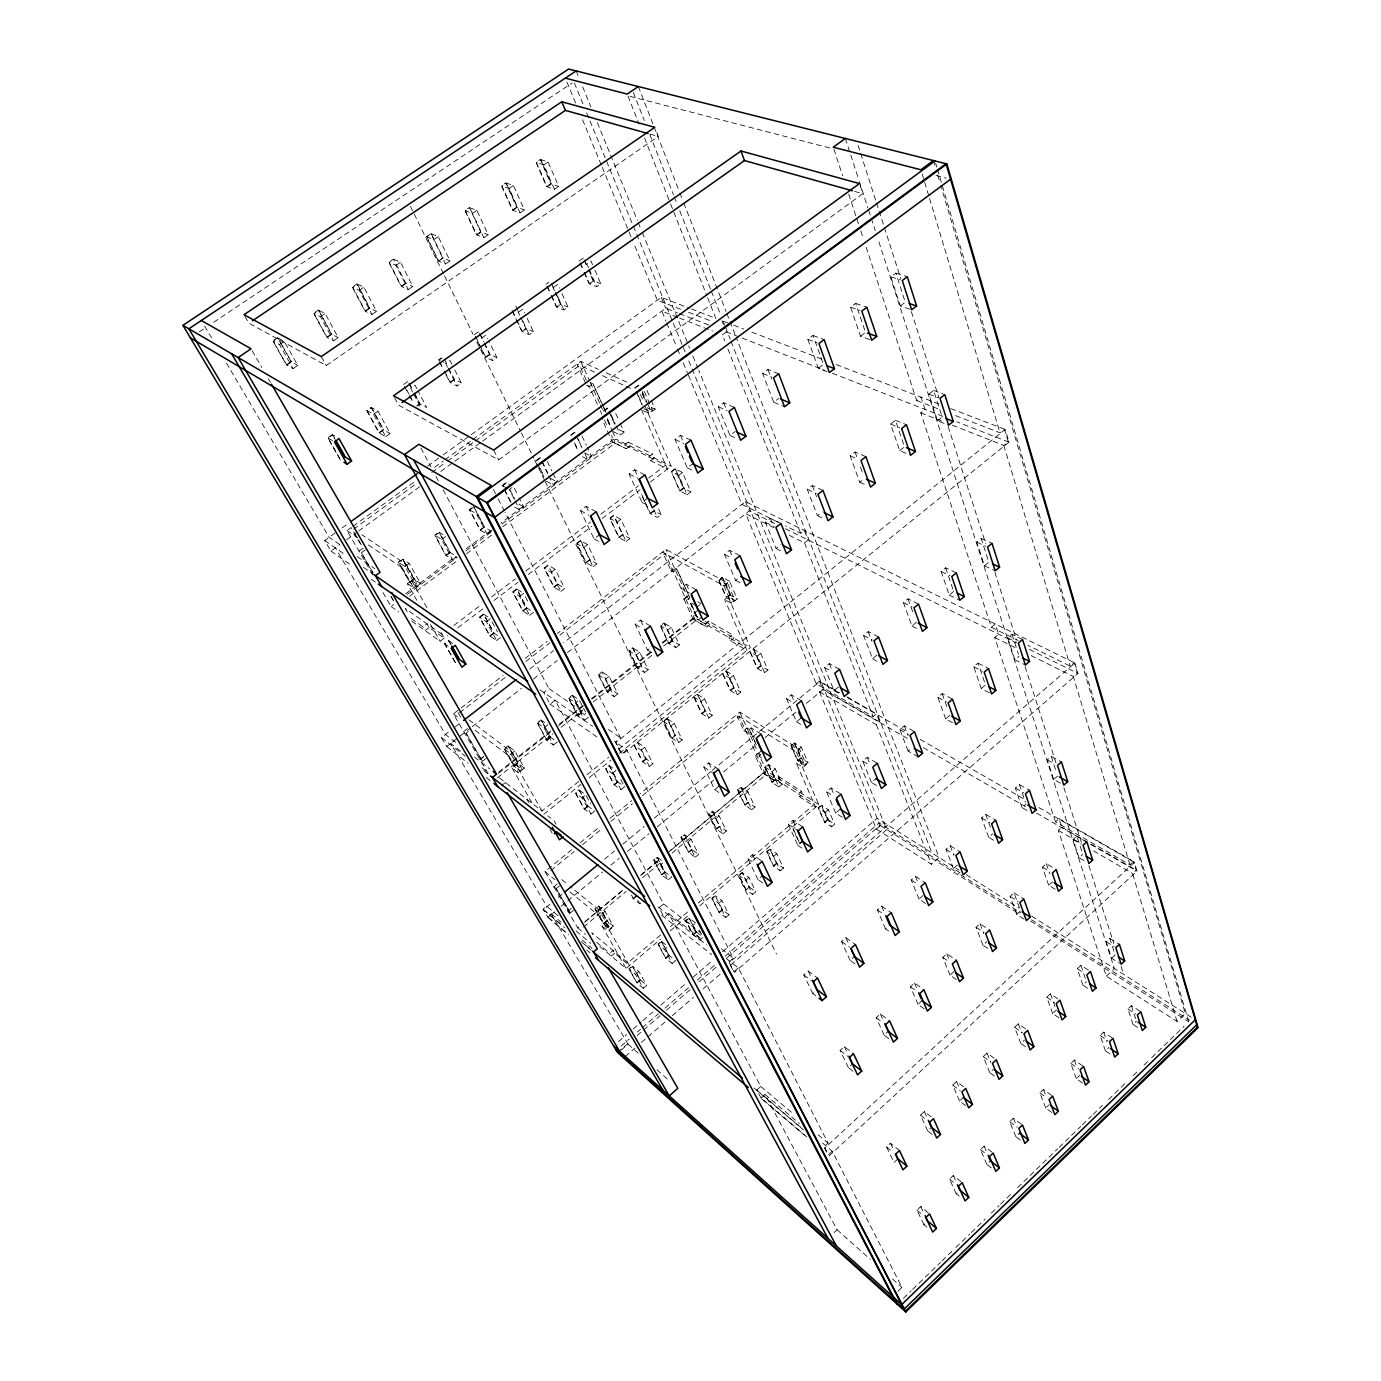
<?xml version="1.0" encoding="UTF-8"?>
<svg xmlns="http://www.w3.org/2000/svg" width="1381" height="1381" viewBox="0 0 1381 1381"><rect width="100%" height="100%" fill="white"/><g stroke="black" fill="none" stroke-linecap="round" stroke-linejoin="round"><path stroke-width="0.75" stroke-dasharray="5 3.75" d="M903.45 1298.278L911.167 1290.803M912.703 1289.319L940.461 1262.407M942.015 1260.905L954.34 1248.959M955.894 1247.457L969.773 1234.01M971.309 1232.508L985.188 1219.06M991.351 1213.07L999.067 1205.596M1000.604 1204.111L1011.41 1193.65M1017.573 1187.66L1057.673 1148.802M1059.21 1147.3L1069.999 1136.839M1071.552 1135.337L1080.805 1126.378M1082.341 1124.876L1091.594 1115.917M1093.131 1114.415L1102.383 1105.439M1108.563 1099.466L1127.069 1081.53M1133.231 1075.54L1137.858 1071.069M1144.02 1065.079L1150.2 1059.106M1151.737 1057.604L1162.526 1047.143M1164.079 1045.659L1184.121 1026.221M897.943 1291.27L901.931 1287.403L832.208 1151.219L822.368 1142.898M1059.003 818.657L1133.542 861.451L1129.934 864.782L1055.464 821.833L1059.003 818.657L1061.816 827.219L1058.295 830.395L1106.319 976.177L1177.044 1021.439L1185.295 1013.464L940.772 185.347M926.858 1227.122L923.941 1224.671L927.687 1221.08M959.156 1196.153L956.204 1193.754L959.899 1190.215M991.299 1167.929L986.828 1164.425L990.47 1160.92M1020.369 1140.033L1015.846 1136.615L1019.437 1133.162M1051.77 1112.447L1045.693 1108.028L1049.249 1104.61M1082.462 1082.98L1076.334 1078.665L1079.838 1075.316M1110.048 1053.962L1105.404 1050.82L1108.874 1047.488M1137.668 1027.464L1132.972 1024.391L1136.408 1021.129M923.941 1224.671L916.949 1210.136L920.73 1206.528L929.551 1213.899M956.204 1193.754L949.541 1179.063L953.27 1175.507L962.194 1182.671M986.828 1164.425L980.441 1149.596L984.135 1146.075L993.146 1153.049M1015.846 1136.615L1009.735 1121.665L1013.378 1118.196L1022.475 1124.98M1045.693 1108.028L1039.876 1092.923L1043.466 1089.505L1052.65 1096.117M1076.334 1078.665L1070.793 1063.439L1074.332 1060.056L1083.602 1066.495M1105.404 1050.82L1100.139 1035.457L1103.643 1032.125L1112.982 1038.374M1132.972 1024.391L1127.966 1008.924L1131.419 1005.627L1140.844 1011.721M834.02 1232.629L837.059 1229.763L765.022 1094.443L761.035 1098.033L806.849 1136.943M1106.319 976.177L1114.415 968.547L877.936 238.896M897.943 1158.832L894.042 1162.509L886.533 1146.92L890.486 1143.244L899.48 1150.546M932.175 1134.492L927.652 1130.935L931.502 1127.31M965.63 1105.611L959.553 1100.985L963.351 1097.429M994.372 1076.006L989.763 1072.623L993.509 1069.101M1025.479 1046.746L1020.818 1043.466L1024.512 1039.997M1058.951 1017.797L1052.685 1013.55L1056.327 1010.115M1087.658 988.261L1082.911 985.154L1086.502 981.77M1111.567 958.259L1115.123 954.91L1109.789 938.355L1106.198 941.704L1111.567 958.259L1119.542 963.282M927.652 1130.935L920.506 1115.192L924.39 1111.55L933.487 1118.645M959.553 1100.985L952.717 1085.103L956.55 1081.513L965.733 1088.418M989.763 1072.623L983.22 1056.603L987.001 1053.064L996.288 1059.762M1020.818 1043.466L1014.586 1027.291L1018.315 1023.804L1027.688 1030.33M1052.685 1013.55L1046.763 997.237L1050.44 993.802L1059.918 1000.12M1082.911 985.154L1077.284 968.72L1080.909 965.336L1090.472 971.464M832.208 1151.219L828.117 1154.999L823.956 1146.938L828.082 1143.14L738.352 967.926L724.766 957.309M1177.044 1021.439L1132.558 873.5L1136.149 870.185L1133.542 861.451M828.98 1156.035L1136.977 871.135L1134.371 862.417L1037.545 806.797M1134.371 862.417L824.837 1147.974L827.323 1152.807M852.992 1071.259L848.4 1067.634L852.56 1063.853M888.76 1038.616L884.116 1035.129L888.207 1031.4M924.234 1008.838L917.968 1004.315L921.99 1000.638M956.343 979.526L950.007 975.141L953.978 971.516M987.743 948.367L982.927 945.174L986.845 941.6M1016.692 914.429L1020.559 910.925L1014.051 892.903L1010.15 896.424L1016.692 914.429L1024.771 919.591M1055.222 889.295L1048.697 885.307L1052.495 881.838M1083.947 860.622L1078.993 857.705L1082.756 854.287M848.4 1067.634L840.097 1050.371L844.292 1046.574L853.51 1053.738M884.116 1035.129L876.193 1017.693L880.336 1013.947L889.675 1020.887M917.968 1004.315L910.407 986.725L914.481 983.03L923.924 989.763M950.007 975.141L942.791 957.413L946.796 953.77L956.36 960.313M982.927 945.174L976.039 927.29L980.009 923.716L989.676 930.052M1048.697 885.307L1042.465 867.164L1046.315 863.677L1056.189 869.616M1078.993 857.705L1073.089 839.458L1076.887 836.023L1082.1 852.25M761.035 1098.033L756.753 1090.058L760.758 1086.467L668.715 913.566L664.261 917.347L659.117 907.749L663.605 903.951L555.162 700.271L550.121 704.224L543.855 692.52L548.913 688.549L585.613 713.804M815.878 995.891L812.77 993.526L817.103 989.676M854.874 963.765L850.126 960.33L854.407 956.532M888.725 931.105L885.532 928.878L889.744 925.149M925.494 903.416L919.021 899.135L923.181 895.44M959.95 872.723L953.425 868.58L957.516 864.938M993.63 840.269L988.658 837.266L992.697 833.675M1027.067 810.492L1022.061 807.592L1026.031 804.053M1060.418 783.251L1053.668 779.505L1057.587 776.018M812.77 993.526L803.794 974.882L808.178 970.998L817.569 978.041M850.126 960.33L841.581 941.514L845.914 937.699L855.426 944.5M885.532 928.878L877.367 909.906L881.63 906.143L891.28 912.72M919.021 899.135L911.236 880.008L915.43 876.314L925.184 882.666M953.425 868.58L946.002 849.315L950.128 845.673L960.002 851.818M988.658 837.266L981.615 817.863L985.689 814.272L995.684 820.21M1022.061 807.592L1015.363 788.068L1019.385 784.529L1029.484 790.26M1053.668 779.505L1047.316 759.861L1051.269 756.374L1061.471 761.915M819.52 691.777L876.331 724.766L879.645 721.97L822.765 689.102L819.52 691.777L876.383 829.032L931.45 864.282L939.115 857.497L736.263 337.499M625.23 1056.534L634.984 1048.075M641.475 1042.431L646.36 1038.201M647.982 1036.803L665.849 1021.284M672.34 1015.656L693.469 997.324M703.205 988.865L721.089 973.346M730.825 964.887L886.775 829.549L698.769 370.384M738.352 967.926L733.76 971.913L728.736 962.143L733.346 958.138L626.715 749.9L614.493 741.424M1129.934 864.782L1073.33 676.552L1077.301 673.099L1074.194 662.656L1070.189 666.125L1027.913 645.29M1074.884 662.984L1078.009 673.445L734.381 972.397L729.341 962.626L1074.884 662.984L745.464 501.614L563.724 642.683M621.105 1046.09L629.218 1039.064M637.332 1032.056L640.577 1029.242M642.2 1027.844L658.426 1013.809M664.917 1008.182L689.257 987.139M697.37 980.113L716.825 963.282M724.939 956.256L879.076 822.921L958.949 873.672M617.549 1052.495L630.599 1041.205M637.124 1035.56L642.01 1031.314M643.632 1029.915L659.945 1015.795M666.471 1010.15L690.914 988.986M699.062 981.926L716.998 966.389M726.786 957.931L880.042 825.251L688.273 359.595M621.053 1050.112L628.01 1044.088L551.192 913.808L547.567 916.794L568.748 934.764M876.383 829.032L883.909 822.524M618.481 1041.671L626.611 1034.645M633.119 1029.018L641.267 1021.992M642.89 1020.594L652.643 1012.152M660.774 1005.126L686.806 982.651M693.314 977.023L712.838 960.158M722.608 951.733L877.142 818.243L958.949 870.065M643.339 988.244L646.688 985.378L638.851 971.447L632.636 966.268L629.27 969.134L637.142 983.03L643.339 988.244L635.484 974.33L629.27 969.134M672.236 963.472L675.551 960.641L669.25 955.566L661.654 941.566L658.323 944.397L665.953 958.379L672.236 963.472L664.624 949.472L658.323 944.397M695.61 923.026L689.24 918.089L685.943 920.885L693.348 934.954L699.701 939.926L702.964 937.112L698.372 928.308M725.785 917.554L729.03 914.774L721.883 900.602L715.427 895.786L712.182 898.565L719.346 912.703L725.785 917.554L718.621 903.398L712.182 898.565M752.662 894.508L755.873 891.763L748.951 877.505L742.426 872.809L739.215 875.554L746.154 889.778L752.662 894.508L741.994 872.499L738.766 875.243L745.723 889.468L748.934 886.723M780.317 870.807L783.476 868.097L776.795 853.751L770.201 849.177L767.007 851.887L773.74 866.198L780.317 870.807L770.201 849.177M831.586 826.856L834.676 824.198L828.41 809.698L821.678 805.347L818.553 808.006L824.871 822.455L831.586 826.856L825.286 812.373L818.553 808.006M635.484 974.33L638.851 971.447M664.624 949.472L666.85 947.573M699.701 939.926L692.313 925.84L694.522 923.958M718.621 903.398L721.883 900.602M748.951 877.505L745.723 880.267L739.215 875.554M776.795 853.751L773.602 856.479L767.007 851.887M825.286 812.373L828.41 809.698M722.159 909.63L718.931 912.392L711.75 898.237L715.013 895.475L722.591 909.941L729.03 914.774M802.654 840.787L799.513 843.463L793.005 829.083L796.164 826.408M637.142 983.03L640.491 980.165L632.636 966.268M665.953 958.379L669.25 955.566M693.348 934.954L696.611 932.158L689.24 918.089M719.346 912.703L722.591 909.941M746.154 889.778L749.365 887.051L742.426 872.809M762.692 882.942L757.927 879.507L762.571 875.537M773.74 866.198L776.899 863.488L783.476 868.097M802.706 826.874L792.936 820.366L788.309 824.284L797.873 845.345L803.086 841.081M824.871 822.455L827.961 819.813L821.678 805.347M842.255 817.241L835.695 812.995L840.2 809.145M876.434 785.496L871.446 782.423L875.882 778.625M918.227 756.961L908.128 751.04L912.496 747.311M952.51 722.712L945.692 718.931L949.99 715.254M981.252 688.515L985.482 684.89L978.076 663.139L973.795 666.764L981.252 688.515L991.61 693.987M1022.561 639.489L1012.014 634.311L1007.802 637.884L1014.88 659.738L1019.057 656.182M599.82 946.451L626.076 968.478L660.498 939.218M670.286 930.88L689.896 914.205M699.684 905.867L818.795 804.571L799.53 760.43L796.336 763.123L815.653 807.229L799.634 796.82L798.356 793.92L801.463 791.278L802.741 794.196L799.634 796.82M757.927 879.507L747.881 858.637L752.576 854.649L762.191 861.399M835.695 812.995L826.58 791.796L831.12 787.93L841.029 794.196M871.446 782.423L862.745 761.086L867.233 757.271L877.263 763.313M908.128 751.04L899.842 729.565L904.262 725.819L914.446 731.637M945.692 718.931L937.837 697.301L942.187 693.625L952.493 699.2M660.584 934.989L627.872 962.799L591.707 932.624L593.312 935.42M670.406 926.651L688.411 911.356M698.216 903.019L814.376 804.312L764.401 771.979L669.025 851.576M614.649 953.235L611.3 956.084L609.694 953.287L613.06 950.439L614.649 953.235L629.46 965.612L605.413 923.112L601.961 926.03L626.076 968.478M1055.464 821.833L994.752 637.487L998.636 634.19L995.304 624.005L991.385 627.302L920.747 412.833L925.063 409.415L921.058 397.158L916.708 400.576L866.215 247.303M774.171 527.818L745.74 513.68L816.223 683.785L873.12 716.618L876.452 713.822L879.645 721.97M818.795 804.571L766.265 770.581L758.342 753.111L755.234 755.77L763.175 773.222L776.519 781.784L779.592 779.212L778.297 776.329L775.224 778.901M609.832 928.964L613.302 926.047L604.999 911.287L598.733 906.195L595.246 909.112L603.601 923.837L609.832 928.964L601.495 914.222L595.246 909.112M631.428 895.112L633.447 898.824L639.783 903.813L643.218 900.93M668.249 879.904L671.632 877.056L665.21 872.205L657.408 857.29L653.99 860.139L661.827 875.036L668.249 879.904L660.411 864.972L653.99 860.139M695.264 857.204L698.631 854.39L691.052 839.355L684.544 834.659L681.178 837.473L688.774 852.457L695.264 857.204L687.669 842.186L681.178 837.473M723.109 833.831L726.423 831.034L719.104 815.929L712.51 811.355L709.178 814.134L716.532 829.204L723.109 833.831L712.078 811.044L708.729 813.823L716.1 828.893L719.415 826.114M751.73 809.784L755.01 807.022L747.932 791.831L741.252 787.377L737.955 790.139L745.084 805.278L751.73 809.784L741.252 787.377M778.936 786.928L782.181 784.201L775.328 768.941L768.596 764.591L765.316 767.318L772.221 782.544L778.936 786.928L772.065 771.668L765.316 767.318M804.778 765.212L807.989 762.519L801.36 747.19L794.541 742.961L791.313 745.654L797.994 760.948L804.778 765.212L798.114 749.9L791.313 745.654M601.961 926.03L608.192 931.157L611.662 928.239L603.342 913.48L570.025 886.343M796.336 763.123L803.121 767.404L806.331 764.694L799.668 749.382L739.767 712.13L640.042 793.782M601.495 914.222L604.999 911.287M660.411 864.972L662.707 863.056M687.669 842.186L691.052 839.355M719.104 815.929L715.755 818.726L709.178 814.134M747.932 791.831L744.618 794.61L737.955 790.139M772.065 771.668L775.328 768.941M798.114 749.9L801.36 747.19M569.904 891.919L599.837 916.414L603.342 913.48M749.451 729.634L756.477 745.136L749.469 729.531L746.931 727.942L743.772 730.601L736.591 714.719L796.44 752.093L799.668 749.382M636.451 895.63L633.033 898.496L631.013 894.784M691.691 849.35L688.342 852.146L680.747 837.162L684.113 834.348L692.123 849.66L698.631 854.39M603.601 923.837L607.053 920.937L613.302 926.047M633.447 898.824L636.883 895.958M661.827 875.036L665.21 872.205M688.774 852.457L692.123 849.66M716.532 829.204L719.846 826.425L726.423 831.034M745.084 805.278L748.364 802.534L755.01 807.022M772.221 782.544L775.466 779.833L782.181 784.201M797.994 760.948L801.204 758.255L807.989 762.519M585.147 921.559L624.626 888.622M641.06 874.898L660.791 858.43M571.803 849.626L544.96 871.497L577.724 927.894L581.021 925.149M584.456 922.37L624.177 889.226M640.715 875.416L660.584 858.844M670.51 850.558L766.265 770.581M583.472 927.065L626.145 891.418M642.579 877.712L662.276 861.243M672.115 853.026L765.695 774.862L739.128 716.394L642.493 795.542M571.389 908.266L567.936 911.063L570.267 912.996L573.719 910.2M558.131 915.81L546.703 906.195L543.061 909.181L547.877 917.295L554.506 911.823M561.135 906.333L566.106 902.225M567.764 900.844L602.565 872.05M610.851 865.179L619.137 858.326M627.423 851.473L648.966 833.641M657.252 826.787L713.597 780.144M723.54 771.927L756.702 744.497M764.988 737.627L796.474 711.578M806.418 703.343L822.99 689.637L908.456 739.042M718.483 769.355L708.729 762.864L703.775 766.938L714.702 789.656L719.587 785.616M761.535 750.815L756.736 754.786L761.673 757.962M801.446 700.806L791.348 694.833L786.566 698.769L796.474 721.814L801.204 717.896M839.544 669.336L829.29 663.605L824.578 667.472L834.038 690.655L838.699 686.806M878.592 637.09L868.2 631.583L863.557 635.398L872.55 658.702L877.125 654.905M918.52 604.084L907.99 598.819L903.433 602.565L911.943 626.025L916.449 622.279M956.308 572.873L945.64 567.815L941.152 571.51L949.23 595.09L953.667 591.413M984.48 565.847L988.848 562.222L981.218 538.521L976.799 542.163L984.48 565.847L995.2 570.802M816.223 683.785L819.468 681.109L839.683 692.71M549.983 904.227L543.372 909.699L564.76 927.808M558.252 897.408L563.224 893.317M604.585 859.172L614.51 850.972M622.796 844.154L644.306 826.39M654.231 818.191L710.49 771.772M712.147 770.408L819.693 681.644L838.319 692.33M557.216 883.978L553.833 886.757L556.163 888.691L570.267 912.996L568.057 911.028M556.163 888.691L559.547 885.894M761.121 734.122L751.195 727.891L746.327 732.206L743.789 730.514M550.829 870.582L574.168 851.49M582.506 844.654L602.496 828.289M610.816 821.471L632.481 803.725M580.124 842.807L600.096 826.477M610.091 818.294L631.721 800.6M590.964 814.065L594.59 811.113L588.185 806.314L579.416 790.174L575.773 793.108L584.577 809.249L590.964 814.065L582.178 797.89L575.773 793.108M620.949 789.656L624.523 786.738L618.032 782.078L609.522 765.834L605.931 768.751L614.459 784.96L620.949 789.656L612.422 773.395L605.931 768.751M649.398 766.49L652.937 763.607L644.703 747.259L638.108 742.754L634.552 745.619L642.821 761.932L649.398 766.49L641.129 750.142L634.552 745.619M678.692 742.633L682.197 739.784L674.221 723.368L667.541 718.983L664.019 721.814L672.046 738.196L678.692 742.633L667.092 718.69L663.588 721.538L671.598 737.903L675.085 735.089M708.798 718.12L712.251 715.306L704.552 698.803L697.785 694.557L694.315 697.353L702.066 713.822L708.798 718.12L697.785 694.557M737.419 694.833L740.82 692.054L733.38 675.464L726.527 671.339L723.092 674.118L730.584 690.655L737.419 694.833L729.945 678.261L723.092 674.118M764.573 672.72L767.94 669.975L760.741 653.317L753.802 649.312L750.401 652.056L757.668 668.663L764.573 672.72L757.34 656.079L750.401 652.056M645.911 758.773L642.389 761.621L634.121 745.326L637.677 742.46L646.36 759.067L652.937 763.607M584.577 809.249L588.185 806.314M614.459 784.96L618.032 782.078M642.821 761.932L646.36 759.067M672.046 738.196L675.516 735.383L682.197 739.784M702.066 713.822L705.501 711.025L712.251 715.306M730.584 690.655L733.984 687.893L740.82 692.054M757.668 668.663L761.035 665.918L767.94 669.975M582.178 797.89L584.612 795.922M612.422 773.395L616.03 770.477L609.522 765.834M641.129 750.142L644.703 747.259M674.221 723.368L670.7 726.216L664.019 721.814M704.552 698.803L701.082 701.617L694.315 697.353M729.945 678.261L733.38 675.464M757.34 656.079L760.741 653.317M578.674 781.456L541.991 811.027L498.748 777.296M587.029 774.724L608.71 757.254M618.705 749.192L745.464 647.05L700.357 621.139M543.821 814.272L580.762 784.477M589.152 777.71L610.972 760.102M619.361 753.336L750.349 647.654L728.167 596.799L735.141 600.683L727.476 582.989L666.005 549.414L557.372 633.516M626.715 749.9L621.502 754.095L615.305 742.08L620.552 737.851L505.049 512.282M952.389 425.262L1003.832 445.459L1008.285 441.868L1004.505 429.215L1000.017 432.805L954.392 415.163M1009.01 442.162L622.14 754.544L615.943 742.512L1005.23 429.491L1009.01 442.162L956.774 421.792M730.463 640.836L733.846 638.126L732.362 634.777L728.978 637.487L730.463 640.836L746.948 650.399L724.662 599.578L730.221 595.09L737.212 598.957L731.654 603.462L724.662 599.578M789.328 535.345L804.502 542.888L808.127 540.006L804.381 530.477L800.738 533.359L785.547 525.885M501.752 785.426L505.377 782.544L507.224 785.754M662.138 642.735L694.142 617.393L705.242 623.729L708.591 621.07L732.362 634.777M524.4 768.078L518.082 763.296L512.178 768.06L518.479 772.877L524.4 768.078L514.75 750.936L508.415 746.172L504.583 749.192L514.284 766.3L520.602 771.116L510.901 753.974L504.583 749.192M553.418 745.032L557.182 742.046L550.743 737.385L541.387 720.192L537.606 723.178L546.997 740.371L553.418 745.032L544.045 727.787L537.606 723.178M584.577 720.261L588.306 717.309L581.764 712.803L572.701 695.506L568.972 698.458L578.052 715.738L584.577 720.261L575.514 702.946L568.972 698.458M614.148 696.766L617.825 693.849L609.056 676.448L602.409 672.098L598.715 675.016L607.519 692.364L614.148 696.766L605.344 679.366L598.715 675.016M644.582 672.582L648.207 669.699L639.731 652.212L632.981 648.017L629.339 650.883L637.867 668.318L644.582 672.582L632.55 647.741L628.89 650.606L637.418 668.041L641.026 665.176M675.844 647.741L679.417 644.892L671.235 627.319L664.399 623.263L660.791 626.094L669.025 643.615L675.844 647.741L664.399 623.263M705.536 624.143L709.074 621.329M498.8 772.014L551.002 730.704M559.426 724.041L583.006 705.38M591.413 698.717L652.039 650.727M498.299 773.395L550.346 732.189M558.735 725.543L583.921 705.605M592.311 698.959L652.764 651.107M662.828 643.114L696.404 616.478L666.005 549.414M497.281 777.883L552.763 733.915M561.152 727.269L583.006 709.938M593.105 701.945L653.61 653.99M663.691 645.997L695.644 620.69L706.727 627.043L710.076 624.385L708.591 621.07M610.747 689.171L607.088 692.071L598.284 674.722L601.978 671.822L611.179 689.464L617.825 693.849M701.703 617.065L698.182 619.862L690.207 602.289M546.997 740.371L550.743 737.385M578.052 715.738L581.764 712.803M607.519 692.364L611.179 689.464M637.867 668.318L641.475 665.452L648.207 669.699M669.025 643.615L672.599 640.784L679.417 644.892M510.901 753.974L514.75 750.936M544.045 727.787L547.843 724.801L541.387 720.192M575.514 702.946L578 700.961M605.344 679.366L609.056 676.448M639.731 652.212L636.071 655.112L629.339 650.883M671.235 627.319L667.627 630.185L660.791 626.094M697.595 606.501L699.96 604.636M729.548 581.263L722.539 577.448L719.018 580.227L726.026 584.042L729.548 581.263L737.212 598.957M475.219 730.359L508.778 755.735L512.627 752.697L522.294 769.838L515.976 765.039L542.802 812.442M687.324 596.454L683.958 599.095L686.53 600.666L689.896 598.025L676.828 569.024L673.41 571.769L670.803 570.318L662.552 552.072L723.937 585.786L727.476 582.989M650.451 626.094L640.508 620.121L635.174 624.298L647.551 650.054L652.816 645.876M698.026 610.126L692.865 614.217L697.906 617.134M739.94 555.714L729.6 550.294L724.455 554.333L735.659 580.383L740.751 576.36M780.973 523.468L770.443 518.289L765.385 522.26L776.053 548.447L781.059 544.477M822.972 490.428L812.287 485.508L807.298 489.409L817.448 515.717L822.368 511.833M865.904 456.662L855.046 452.001L850.144 455.834L859.742 482.262L864.575 478.447M899.739 450.655L904.486 446.892L895.44 420.325L890.641 424.105L899.739 450.655L910.666 455.229M937.492 420.791L942.17 417.079L933.608 390.426L928.861 394.137L937.492 420.791L948.574 425.158M483.574 756.65L479.932 759.515L482.418 761.311L466.139 733.259L463.671 731.498L467.365 728.616M480.07 759.498L483.713 756.633M683.94 599.181L687.306 596.54L689.896 598.025M486.06 758.445L482.28 761.328L466.001 733.276L469.713 730.394M696.473 589.894L686.322 584.198L681.092 588.323L689.533 593.088M448.238 732.344L441.437 737.609L446.736 746.534L458.63 737.281M460.322 735.952L470.524 728.011M472.233 726.682L521.517 688.29M533.411 679.02L557.216 660.498M567.418 652.557L749.296 510.918L775.863 524.055M455.022 727.062L461.824 721.797M529.752 669.06L553.539 650.589M488.132 773.636L453.417 713.856L503.081 675.516M525.143 658.444L547.187 641.388M459.631 712.7L505.498 677.208M525.868 661.43L549.655 643.011M559.84 635.122L665.141 553.591L695.644 620.69M496.608 640.594L500.595 637.539L494.122 633.171L483.885 614.321L479.863 617.359L490.151 636.192L496.608 640.594L486.336 621.692L479.863 617.359M529.596 615.322L533.532 612.318L526.938 608.089L517.029 589.152L513.076 592.156L523.019 611.092L529.596 615.322L519.653 596.35L513.076 592.156M560.859 591.379L564.743 588.41L555.162 569.352L548.447 565.312L544.546 568.282L554.195 587.27L560.859 591.379L551.226 572.321L544.546 568.282M593.036 566.745L596.868 563.811L587.598 544.666L580.78 540.782L576.93 543.7L586.252 562.775L593.036 566.745L580.331 540.523L576.481 543.441L585.803 562.516L589.618 559.598M626.059 541.456L629.857 538.555L620.898 519.342L613.975 515.596L610.16 518.479L619.171 537.623L626.059 541.456L613.975 515.596M641.716 494.536L650.434 513.749L657.425 517.443L661.154 514.578L657.701 506.862M687.168 494.674L690.845 491.843L682.473 472.492L675.361 469.005L671.649 471.819L680.073 491.101L687.168 494.674L678.761 475.34L671.649 471.819M557.613 584.042L553.746 586.994L544.097 568.005L548.015 565.036L558.062 584.318L564.743 588.41M653.696 510.659L649.968 513.508L641.267 494.294M490.151 636.192L494.122 633.171M523.019 611.092L526.938 608.089M554.195 587.27L558.062 584.318M586.252 562.775L590.067 559.857L596.868 563.811M619.171 537.623L622.952 534.74L629.857 538.555M650.434 513.749L654.162 510.901L661.154 514.578M680.073 491.101L683.75 488.287L690.845 491.843M596.178 511.781L586.114 506.292L580.452 510.538L594.054 538.849L599.647 534.602M644.944 474.926L634.656 469.747L629.097 473.925L642.027 502.373L647.499 498.196M690.966 440.159L680.47 435.257L675.016 439.365L687.306 467.935L692.675 463.843M734.364 407.395L723.661 402.734L718.31 406.774L729.997 435.464L735.296 431.442M778.763 373.837L767.871 369.452L762.605 373.405L773.705 402.234L778.901 398.28M818.346 368.278L823.456 364.411L813.012 335.462L807.85 339.346L818.346 368.278L829.377 372.577M860.518 336.222L865.524 332.407L855.65 303.371L850.575 307.186L860.518 336.222L871.704 340.278M900.308 305.961L905.228 302.215L895.872 273.093L890.883 276.839L900.308 305.961L911.667 309.793M486.336 621.692L490.359 618.636L497.523 631.859M519.653 596.35L523.623 593.329L528.578 602.824M551.226 572.321L555.162 569.352M587.598 544.666L583.714 547.618L576.93 543.7M620.898 519.342L617.065 522.242L610.16 518.479M678.761 475.34L682.473 472.492M411.78 621.174L440.125 641.267L447.634 635.588M457.94 627.768L483.695 608.261M494.001 600.459L518.048 582.23M528.353 574.427L591.897 526.282M602.202 518.479L639.99 489.841M650.296 482.038L671.201 466.208L645.359 406.981M455.523 662.656L444.889 643.909L448.946 640.819L455.298 645.29M454.004 625.334L481.313 604.671M491.567 596.92L515.476 578.829M525.712 571.078L590.619 521.966M600.856 514.215L638.436 485.801M648.673 478.05L665.746 465.121L613.25 439.4L500.837 523.002M411.279 618.584L422.914 626.819L426.953 623.78L429.111 627.561L444.199 638.195L441.04 632.602M650.589 460.702L654.283 457.905L652.574 454.038L648.863 456.818L650.589 460.702L667.472 469.022L641.526 409.829M429.111 627.561L425.072 630.599L422.914 626.819M628.234 442.144L624.575 444.889L626.301 448.704L629.96 445.977L628.234 442.144L652.574 454.038M405.738 593.726L455.885 556.422M466.26 548.706L492.188 529.424M643.304 410.658L648.673 413.143L652.523 410.278L650.883 406.515M416.389 586.752L420.601 583.628L409.242 563.465L402.889 559.236L398.66 562.36L410.053 582.437L416.389 586.752L404.996 566.607L398.66 562.36M452.657 559.771L456.818 556.681L450.327 552.555L439.365 532.358L435.188 535.448L446.184 555.628L452.657 559.771L441.644 539.539L435.188 535.448M472.578 507.897L469.833 509.917L480.467 530.183L487.061 534.171L491.17 531.133L489.237 527.421M514.647 507.017L519.688 509.917L523.727 506.913L519.066 497.643M546.393 481.261L553.211 484.973L557.216 482.004L552.693 472.699M582.419 456.697L587.633 459.372L591.569 456.438L587.218 447.116M613.233 431.649L620.293 435.084L624.177 432.184L619.965 422.828M644.098 408.759L651.245 412.056L655.095 409.19L651.021 399.8M382.986 592.57L391.065 606.483L393.706 604.515M407.222 594.52L457.215 557.337M465.829 550.933L491.688 531.685M502.028 523.986L615.995 439.123L671.201 466.208M409.587 596.16L457.905 560.168M466.536 553.746L492.43 534.464M502.788 526.765L614.977 443.215L626.301 448.704L612.37 441.834L601.805 418.754M416.855 600.338L407.326 583.593L411.538 580.469L417.873 584.767L406.497 564.605L361.822 534.74M410.053 582.437L414.248 579.33L420.601 583.628M446.184 555.628L450.327 552.555M480.467 530.183L484.558 527.145L491.17 531.133M726.337 331.923L722.332 334.892L724.714 340.9M472.129 507.638L469.385 509.658L480.036 529.907L484.127 526.886L473.51 506.62M502.218 485.491L506.292 482.487M535.966 460.633L539.988 457.663M570.595 435.119L574.565 432.184M603.462 410.899L607.381 408.016M634.621 387.957L638.488 385.109M511.091 502.373L502.649 485.732L506.723 482.729L511.781 485.56M536.415 460.874L540.437 457.905M571.061 435.343L575.031 432.426M603.929 411.124L607.847 408.241M635.087 388.165L638.971 385.316M368.364 544.96L402.234 567.746L406.497 564.605M404.996 566.607L409.242 563.465M441.644 539.539L445.856 536.432L439.365 532.358M394.5 397.624L398.488 405.099L498.645 459.925L862.797 193.685L860.173 185.589M365.361 549.793L361.287 552.78L372.887 572.787M603.083 406.066L592.967 383.711L589.204 386.525L586.562 385.299M372.801 574.772L346.976 530.563L351.102 527.577L362.029 546.496M352.966 526.299L415.491 481.071M434.583 467.244L443.266 460.961M445.01 459.7L471.042 440.867M472.785 439.607L580.762 361.408L598.422 369.331M353.571 529.113L416.164 483.782M431.821 472.457L445.735 462.376M447.479 461.116L473.545 442.231M475.288 440.971L579.623 365.413L587.46 382.692M335.169 532.962L324.708 540.506L330.957 551.088L339.674 544.77M346.648 539.712L357.127 532.117M358.87 530.856L419.893 486.595M440.815 471.422L453.02 462.566M454.763 461.306L480.916 442.334M482.66 441.074L665.746 308.291L677.484 312.866M342.143 527.922L349.117 522.881M427.592 466.191L441.54 456.11M443.284 454.85L469.436 435.964M471.18 434.704L661.257 297.381L689.412 308.205M385.731 436.707L390.15 433.565L378.031 411.193L371.558 407.568L367.104 410.692L379.274 432.978L385.731 436.707L373.561 414.352L367.104 410.692M444.613 371.368L450.31 382.589L457.025 386.007L461.34 382.951L452.83 366.069M475.737 336.774L485.819 357.386L492.672 360.665L496.918 357.644L488.701 340.71M516.926 320.271L522.225 331.544L529.234 334.668L533.411 331.699L525.505 314.713M551.658 295.741L556.767 307.048L563.897 310.017L568.023 307.083L560.375 290.062M584.543 272.506L589.497 283.83L596.73 286.678L600.804 283.778L593.433 266.706M416.769 405.841L419.651 403.787L413.799 392.601M454.142 379.309L449.861 382.364L444.164 371.144M489.582 354.175L485.352 357.178L475.271 336.567M379.274 432.978L383.676 429.854L390.15 433.565M417.2 406.066L420.1 404.012L426.712 407.568L417.925 390.737M450.31 382.589L454.591 379.551L461.34 382.951M485.819 357.386L490.048 354.382L496.918 357.644M522.225 331.544L526.403 328.592L533.411 331.699M556.767 307.048L560.893 304.131L568.023 307.083M589.497 283.83L593.554 280.947L600.804 283.778M403.563 384.505L407.947 381.415M438.485 359.94L441.368 357.903M474.356 334.685L478.637 331.682M546.065 284.244L548.827 282.294M579.122 260.992L583.214 258.109M339.743 458.44L328.195 438.07L332.717 434.894L339.036 438.692M441.816 358.128L438.916 360.165L443.974 362.668M373.561 414.352L378.031 411.193M481.676 338.103L485.974 335.065L487.804 338.828M518.635 312.037L522.864 309.051L524.625 312.831M553.66 287.334L557.838 284.4L559.529 288.18M244.972 316.387L248.873 323.189L326.227 365.533L658.34 136.443L656.199 130.971M293.065 368.623L297.778 365.395L284.244 341.349L277.978 337.931L273.248 341.142L286.816 365.085L293.065 368.623L279.48 344.577L273.248 341.142M333.581 340.831L338.207 337.637L325.156 313.539L318.718 310.293L314.057 313.452L327.159 337.465L333.581 340.831L320.461 316.715L314.057 313.452M371.955 314.488L376.512 311.364L363.911 287.179L357.316 284.106L352.707 287.231L365.378 311.295L371.955 314.488L359.284 290.321L352.707 287.231M408.275 289.578L412.781 286.488L400.576 262.252L393.844 259.317L389.304 262.39L401.543 286.523L408.275 289.578L396.019 265.342L389.304 262.39M445.58 263.978L450.033 260.923L438.243 236.634L431.355 233.855L426.884 236.893L438.709 261.078L445.58 263.978L430.907 233.682L426.436 236.703L438.26 260.888L442.68 257.85M483.833 237.722L488.201 234.718L476.859 210.378L469.816 207.771L465.414 210.758L476.808 234.994L483.833 237.722L469.816 207.771M520.085 212.864L524.4 209.895L513.439 185.503L506.257 183.034L501.924 185.986L512.921 210.257L520.085 212.864L509.088 188.472L501.924 185.986M554.402 189.301L558.666 186.383L548.084 161.957L540.782 159.609L536.484 162.526L547.118 186.849L554.402 189.301L543.786 164.874L536.484 162.526M405.582 283.243L401.094 286.316L388.855 262.2L393.395 259.127L406.031 283.45L412.781 286.488M286.816 365.085L291.495 361.874L297.778 365.395M327.159 337.465L331.768 334.306L338.207 337.637M365.378 311.295L369.918 308.17L376.512 311.364M401.543 286.523L406.031 283.45M438.709 261.078L443.128 258.04L450.033 260.923M476.808 234.994L481.175 232.008L488.201 234.718M512.921 210.257L517.219 207.323L524.4 209.895M547.118 186.849L551.364 183.949L558.666 186.383M279.48 344.577L284.244 341.349M320.461 316.715L325.156 313.539M359.284 290.321L363.911 287.179M396.019 265.342L400.576 262.252M438.243 236.634L433.755 239.69L426.884 236.893M476.859 210.378L472.423 213.399L465.414 210.758M509.088 188.472L513.439 185.503M543.786 164.874L548.084 161.957M199.347 331.837L206.511 327.055M213.675 322.256L572.079 82.981M630.064 96.325L831.949 148.544M936.007 175.456L946.417 178.149M650.071 134.13L658.34 136.443M854.494 191.372L862.797 193.685M895.872 273.093L907.3 276.735M890.883 276.839L900.395 279.911M855.65 303.371L866.923 307.255M850.575 307.186L859.949 310.449M813.012 335.462L824.112 339.588M807.85 339.346L817.069 342.816M933.608 390.426L944.777 394.655M928.861 394.137L938.165 397.676M691.432 308.981L715.565 318.251M723.609 321.341L731.654 324.431M733.674 325.208L743.72 329.058M751.782 332.148L822.178 359.198M836.265 364.601L938.942 404.029M950.853 408.603L1005.23 429.491M680.764 309.292L657.321 300.229L633.499 242.728M688.584 312.313L712.026 321.393M916.708 400.576L940.513 409.777M679.435 313.625L711.923 326.296M725.974 331.785L740.026 337.257M742.029 338.034L824.336 370.143M832.363 373.267L942.895 416.371M677.45 317.25L661.844 311.122L665.97 321.083M679.4 318.027L712.579 331.06M920.747 412.833L944.483 422.154M895.44 420.325L906.471 424.761M890.641 424.105L899.808 427.817M762.605 373.405L771.668 377.099M773.705 402.234L784.529 406.791M850.144 455.834L857.377 458.958M718.31 406.774L727.2 410.675M859.742 482.262L866.94 485.473M981.218 538.521L992.024 543.354M606.276 372.87L627.854 382.554M976.799 542.163L985.792 546.22M594.624 372.11L576.999 364.135L585.699 383.383M602.444 375.649L624.005 385.385M625.956 386.283L633.793 389.822M729.997 435.464L735.313 437.881M651.504 407.55L655.095 409.19M647.154 407.809L652.523 410.278M599.578 403.028L590.291 382.572L592.967 383.711M590.291 382.572L592.95 383.797L601.374 402.423M586.58 385.213L589.238 386.438L599.389 408.776M807.298 489.409L816.188 493.535M675.016 439.365L683.75 443.474M941.152 571.51L950.042 575.739M817.448 515.717L824.526 519.101M618.878 429.629L624.177 432.184M687.306 467.935L694.263 471.335M949.23 595.09L959.83 600.252M777.952 522.139L741.89 504.376L688.256 374.872M991.385 627.302L1018.298 640.56M612.335 441.92L614.977 443.215L611.455 435.481M1007.802 637.884L1016.571 642.217M785.357 528.733L1016.123 642.838M1029.328 649.381L1078.009 673.445M765.385 522.26L774.12 526.593M994.752 637.487L1015.829 647.965M1031.158 655.595L1073.33 676.552M903.433 602.565L912.202 606.984M1014.88 659.738L1025.358 665.021M776.053 548.447L781.283 551.105M629.097 473.925L637.659 478.275M584.612 452.899L591.569 456.438M911.943 626.025L918.935 629.598M978.076 663.139L988.503 668.508M973.795 666.764L982.478 671.27M642.027 502.373L647.137 505.049M724.455 554.333L731.326 557.976M863.557 635.398L872.205 640.007M550.363 478.309L557.216 482.004M735.659 580.383L742.512 584.094M872.55 658.702L879.421 662.448M937.837 697.301L946.417 701.98M1047.316 759.861L1054.1 763.572M580.452 510.538L588.807 515.148M673.427 571.682L670.821 570.232L674.239 567.591L676.811 569.11L689.033 596.091M502.649 485.732L507.69 488.581M824.578 667.472L831.397 671.321M594.054 538.849L600.735 542.612M697.698 601.719L701.151 603.687M518.686 504.03L523.727 506.913M695.851 605.517L690.673 602.565L698.631 620.138M1015.363 788.068L1023.77 792.867M847.036 696.939L876.452 713.822M847.623 697.681L907.213 731.913M920.247 739.405L1024.512 799.306M834.038 690.655L840.822 694.557M899.842 729.565L908.318 734.433M1061.816 827.219L1086.847 841.771M1091.542 844.412L1136.149 870.185M704.949 621.415L750.349 647.654M923.319 747.622L1025.496 806.694M1036.648 813.15L1088.66 843.221M1090.524 844.292L1136.977 871.135M1058.295 830.395L1080.563 843.325M1093.562 850.869L1132.558 873.5M1073.089 839.458L1081.375 844.274M693.072 619.102L706.727 627.043L705.242 623.729M469.833 509.917L476.428 513.853L487.061 534.171M786.566 698.769L793.281 702.774M981.615 817.863L989.935 822.834M1042.465 867.164L1049.042 871.135M862.745 761.086L869.426 765.126M796.474 721.814L803.172 725.871M328.195 438.07L332.925 440.936M635.174 624.298L641.785 628.303M647.551 650.054L652.505 653.109M1109.789 938.355L1119.421 944.328M1106.198 941.704L1114.225 946.693M946.002 849.315L954.219 854.459M1014.051 892.903L1023.822 899.014M799.53 760.43L806.331 764.694M1010.15 896.424L1018.28 901.551M746.327 731.895L754.596 737.109M517.029 589.152L523.623 593.329M966.217 874.674L1018.936 908.059M1031.659 916.121L1191.699 1017.504M960.762 874.829L1020.663 912.893M1031.555 919.815L1189.473 1020.162M880.042 825.251L1019.696 914.136M1030.589 921.075L1188.385 1021.508M826.58 791.796L833.175 795.991M758.324 753.197L760.862 754.82L757.755 757.392L755.252 755.666M1077.284 968.72L1083.636 972.828M778.297 776.329L801.463 791.278M1127.966 1008.924L1135.803 1014.017M763.192 773.136L776.519 781.784M827.961 819.813L834.676 824.198M911.236 880.008L917.726 884.272M976.039 927.29L984.083 932.589M483.885 614.321L490.359 618.636M703.775 766.938L711.888 772.376M1046.763 997.237L1054.635 1002.52M788.309 824.284L796.44 829.739M1100.139 1035.457L1107.925 1040.687M346.976 530.563L357.679 537.761M797.873 845.345L802.741 848.642M714.702 789.656L719.553 792.97M572.701 695.506L579.26 699.977L585.579 712.113M407.326 583.593L413.661 587.909L402.234 567.746M877.367 909.906L883.788 914.308M942.791 957.413L949.144 961.78M339.691 544.528L329.161 537.278L226.467 363.117M357.247 556.612L374.786 568.679M608.331 729.444L620.552 737.851M324.708 540.506L345.941 555.162M363.496 567.349L375.442 575.704M540.04 689.879L592.656 726.354M1070.793 1063.439L1078.509 1068.808M1014.586 1027.291L1022.389 1032.746M330.957 551.088L352.138 565.882M371.23 579.226L378.239 584.111M549.793 703.982L599.199 738.507M442.041 634.38L405.306 608.555L407.447 612.284M444.889 643.909L448.065 646.153M747.881 858.637L754.268 863.16M391.065 606.483L398.816 611.973M910.407 986.725L916.691 991.23M841.581 941.514L849.505 947.193M1039.876 1092.923L1045.987 1097.343M749.365 887.051L755.873 891.763M983.22 1056.603L990.954 1062.213M579.416 790.174L585.82 794.938L590.688 803.932M876.193 1017.693L882.424 1022.337M657.408 857.29L663.847 862.107M1009.735 1121.665L1017.314 1127.328M468.919 719.812L512.627 752.697M952.717 1085.103L960.365 1090.869M803.794 974.882L811.596 980.769M453.417 713.856L460.132 718.931M685.943 920.885L692.313 925.84M980.441 1149.596L984.946 1153.083M455.678 742.426L445.459 734.502L335.41 547.86M474.408 756.978L489.72 768.889M663.605 903.951L701.03 933.038M721.434 948.885L733.346 958.138M547.705 815.774L550.864 818.225M696.611 932.158L702.964 937.112M460.615 751.143L450.724 743.427L546.703 906.195M482.021 767.853L488.615 772.997M668.715 913.566L702.687 940.081M441.437 737.609L465.155 756.149M483.782 770.702L492.413 777.451M658.219 907.041L706.658 944.897M840.097 1050.371L847.779 1056.361M920.506 1115.192L926.565 1119.939M446.736 746.534L468.09 763.313M486.181 777.52L494.398 783.976M661.62 915.275L711.733 954.616M661.654 941.566L667.955 946.624M949.541 1179.063L953.995 1182.654M561.704 879.559L568.368 884.997M886.533 1146.92L892.523 1151.806M544.96 871.497L554.938 879.662M605.413 923.112L611.662 928.239M553.954 886.74L556.284 888.673L570.388 912.979M916.949 1210.136L922.819 1215.056M596.592 942.291L609.694 953.287M640.491 980.165L646.688 985.378M577.724 927.894L585.389 934.333M576.084 930.932L590.775 943.309M760.758 1086.467L793.592 1114.104M818.225 1134.854L828.082 1143.14M551.192 913.808L560.979 922.076M582.178 939.995L591.983 948.264M765.022 1094.443L799.426 1123.53M543.061 909.181L562.619 925.736M585.44 945.053L593.588 951.941M756.753 1090.058L802.654 1128.898M581.228 941.738L591.103 950.111M754.061 1088.055L803.431 1129.865M586.649 949.99L589.911 952.752M547.877 917.295L567.591 934.057M761.587 1098.793L804.329 1135.096M628.01 1044.088L639.265 1054.083M656.924 1069.774L669.785 1081.202M837.059 1229.763L870.289 1259.282M892.437 1278.961L901.931 1287.403M204.612 326.054L212.26 339.018M373.025 572.752L361.425 552.745L358.956 551.174L363.168 548.188L353.225 530.995M391.134 596.54L393.153 600.027M390.996 596.575L394.017 601.788M458.164 712.734L461.237 718.016M252.153 350.653L261.82 367.415M268.277 378.601L270.417 382.33M526.972 799.34L528.819 802.585M508.778 755.735L518.479 772.877M599.837 916.414L608.192 931.157M550.087 829.446L552.107 833.019M340.365 460.028L327.78 437.829L332.303 434.635L334.392 438.347M455.091 662.362L444.475 643.598L448.532 640.525L450.638 644.271M430.596 624.523L440.125 641.267M512.178 768.06L532.876 804.502M277.978 337.931L291.495 361.874M332.717 434.894L334.806 438.606M402.889 559.236L414.248 579.33M448.946 640.819L451.069 644.564M508.415 746.172L518.082 763.296M598.733 906.195L607.053 920.937M411.538 580.469L427.333 608.4M554.005 820.694L556.025 824.267M321.29 356.591L326.227 365.533M318.718 310.293L331.768 334.306M371.558 407.568L383.676 429.854M637.763 900.101L639.783 903.813M420.894 448.065L430.976 467.002M436.016 476.48L439.037 482.159M443.077 489.72L548.913 688.549M406.929 390.322L408.897 394.051M409.881 395.915L412.815 401.508M404.529 386.369L408.448 393.827M409.432 395.691L413.351 403.131M357.316 284.106L369.918 308.17M409.363 383.521L413.264 390.961M414.248 392.825L420.1 404.012M473.959 506.879L484.558 527.145M408.931 383.279L412.833 390.737M412.556 391.98L410.589 388.234L415.008 385.126L416.958 388.872M413.523 393.844L420.394 406.929M620.742 779.505L623.573 784.943M493.31 489.34L497.229 496.987M498.196 498.904L504.082 510.383M439.866 362.029L443.664 369.504M439.417 361.805L443.215 369.279M504.082 489.185L510.642 502.114M444.199 358.991L447.979 366.466M448.48 368.106L454.591 379.551M510.021 489.875L514.681 499.111M447.548 367.26L445.649 363.496L449.999 360.441L451.898 364.187M448.497 369.124L457.025 386.007M514.06 498.8L509.365 489.53L513.456 486.509L518.134 495.779M514.992 500.647L519.688 509.917M493.69 450.068L498.645 459.925M410.45 206.321L413.299 212.139M414.248 214.072L443.646 274.129M444.596 276.079L473.044 334.185M476.842 341.936L520.464 431.062M521.414 432.995L533.756 458.181M534.706 460.115L537.537 465.932M538.486 467.866L544.183 479.483M545.132 481.417L776.554 954.133M540.04 468.28L543.665 475.703M537.779 464.327L544.114 477.308M431.355 233.855L443.128 258.04M480.001 333.77L483.661 341.262M484.558 343.144L490.048 354.382M542.25 461.617L547.653 472.734M580.78 540.782L590.067 559.857M632.981 648.017L641.475 665.452M667.541 718.983L675.516 735.383M712.51 811.355L719.846 826.425M479.552 333.563L483.523 341.849M484.11 342.937L492.672 360.665M541.784 461.375L547.774 473.821M548.689 475.668L553.211 484.973M547.29 461.53L551.796 470.835M586.114 506.292L588.824 511.954M640.508 620.121L644.029 627.475M708.729 762.864L712.337 770.443M752.576 854.649L756.218 862.245M808.178 970.998L811.752 978.473M844.292 1046.574L847.969 1054.255M890.486 1143.244L893.8 1150.166M920.73 1206.528L924.2 1213.813M512.506 310.88L516.045 318.39M574.565 442.783L578.052 450.223M512.04 310.673L521.776 331.336L525.937 328.385L520.654 317.112M574.979 444.406L578.466 451.846M515.838 306.03L519.36 313.556M522.881 321.065L529.234 334.668M578.018 438.847L582.005 447.306M585.009 453.779L587.633 459.372M518.013 311.467L519.774 315.231M576.309 435.913L581.539 447.081M581.988 435.913L586.355 445.234M683.958 599.095L693.055 619.189M547.377 286.316L550.795 293.86M607.312 418.598L610.695 426.056M793.454 829.377L799.962 843.756M546.911 286.126L550.329 293.67M551.174 295.551L556.301 306.841L560.41 303.924L555.317 292.634M607.692 420.238L610.229 425.831M580.762 361.408L589.445 380.586M600.407 404.892L603.79 412.332M607.243 419.824L611.628 429.474M612.491 431.407L615.995 439.123M739.767 712.13L757.444 751.264M600.234 410.64L601.926 414.369M604.429 420.031L607.951 427.765M557.924 296.794L563.897 310.017M611.006 414.49L615.218 423.846M616.064 425.728L620.293 435.084M653.955 509.727L657.425 517.443M506.257 183.034L517.219 207.323M551.537 283.398L554.938 290.942M555.783 292.824L560.893 304.131M611.213 415.716L614.58 423.173M726.527 671.339L733.984 687.893M768.596 764.591L775.466 779.833M552.763 286.972L554.471 290.735M609.056 411.745L614.959 424.813M634.656 469.747L638.074 477.325M686.322 584.198L688.843 589.756M751.195 727.891L754.647 735.538M792.936 820.366L795.525 826.114M845.914 937.699L849.315 945.225M880.336 1013.947L883.823 1021.698M924.39 1111.55L927.549 1118.558M953.27 1175.507L956.584 1182.861M603.929 407.913L607.295 415.37M602.22 404.288L605.586 411.728M615.771 413.454L619.137 420.946M580.417 263.063L583.714 270.607M638.367 395.656L642.458 405.013M719.018 580.227L726.734 597.869L733.708 601.736L726.026 584.042M579.934 262.873L583.248 270.417M584.059 272.316L589.014 283.64L593.07 280.757L590.619 275.095M636.261 391.703L641.975 404.788M540.782 159.609L551.364 183.949M584.526 260.18L587.805 267.724M588.634 269.606L593.554 280.947M642.217 392.808L646.291 402.164M675.361 469.005L683.75 488.287M722.539 577.448L730.221 595.09M753.802 649.312L761.035 665.918M794.541 742.961L801.204 758.255M584.042 259.991L587.322 267.534M642.562 394.465L645.825 401.957M640.491 394.362L643.753 401.871M647.033 409.38L648.673 413.143M723.937 585.786L731.654 603.462M796.44 752.093L803.121 767.404M644.375 391.479L650.071 404.633M588.496 267.724L586.839 263.926L590.964 261.026L592.604 264.824M589.324 269.623L596.73 286.678M642.269 391.41L647.154 402.665M647.982 404.547L651.245 412.056M646.964 390.409L650.209 397.935M680.47 435.257L683.716 442.887M729.6 550.294L732.793 557.734M791.348 694.833L793.816 700.599M831.12 787.93L833.606 793.712M881.63 906.143L884.876 913.739M914.481 983.03L917.813 990.868M956.55 1081.513L959.571 1088.591M984.135 1146.075L987.294 1153.498M566.97 82.1L576.826 105.905M582.575 119.784L601.46 165.392M602.289 167.377L632.688 240.743M666.799 323.085L676.69 346.994M677.519 348.979L679.987 354.952M683.302 362.927L687.427 372.887M574.358 82.981L583.386 104.921M586.649 112.828L635.899 232.44M636.727 234.425L685.131 351.982M661.257 297.381L665.746 308.291M745.464 501.614L749.296 510.918M819.468 681.109L822.99 689.637M576.136 70.932L578.587 76.922M582.678 86.882L590.861 106.872M597.369 122.771L637.366 220.459M638.195 222.445L641.457 230.42M642.269 232.422L689.62 348.047M692.882 356.022L697.94 368.399M723.661 402.734L726.769 410.399M770.443 518.289L773.481 525.764M829.29 663.605L832.432 671.339M867.233 757.271L870.375 765.039M915.43 876.314L918.538 883.961M946.796 953.77L949.99 961.659M987.001 1053.064L990.609 1061.972M1013.378 1118.196L1016.416 1125.688M627.992 96.083L639.04 124.031M644.564 138.014L669.785 201.885M670.579 203.887L706.848 295.707M707.642 297.709L717.102 321.669M727.873 348.927L800.738 533.359M804.502 542.888L873.12 716.618M876.331 724.766L931.45 864.282M633.327 92.51L644.357 120.613M649.881 134.648L673.514 194.842M674.291 196.844L676.655 202.869M679.815 210.896L710.542 289.147M711.336 291.149L720.002 313.228M723.143 321.238L724.714 325.26M725.508 327.262L730.238 339.312M731.032 341.314L931.933 852.94M721.935 320.685L723.402 324.431M638.35 86.537L653.23 124.687M654.024 126.689L679.089 190.941M679.866 192.943L683.008 200.987M683.785 202.99L726.078 311.398M726.855 313.418L735.469 335.497M767.871 369.452L771.547 379.067M812.287 485.508L816.603 496.78M868.2 631.583L871.912 641.302M904.262 725.819L908.008 735.59M950.128 845.673L953.822 855.305M980.009 923.716L983.807 933.642M1018.315 1023.804L1021.767 1032.798M1043.466 1089.505L1046.349 1097.066M855.046 452.001L857.774 459.545M860.484 467.106L863.211 474.667M907.99 598.819L912.927 612.508M942.187 693.625L947.849 709.351M985.689 814.272L990.591 827.858M1050.44 993.802L1055.015 1006.49M1074.332 1060.056L1077.094 1067.686M945.64 567.815L952.994 589.445M1019.385 784.529L1025.358 802.102M1046.315 863.677L1049.75 873.759M1080.909 965.336L1085.88 979.94M1103.643 1032.125L1106.906 1041.723M833.9 149.217L842.652 175.784M848.711 194.186L860.156 228.918M860.829 230.955L863.522 239.137M845.379 138.463L858.671 179.461M859.327 181.515L867.976 208.151M868.632 210.205L870.617 216.351M871.29 218.405L875.278 230.696M1012.014 634.311L1018.418 654.197M1051.269 756.374L1056.327 772.083M1131.419 1005.627L1135.786 1019.178M858.102 145.437L860.07 151.582M860.726 153.636L875.847 200.832M876.503 202.886L878.489 209.049M879.145 211.103L883.736 225.466M884.392 227.52L900.844 278.807M911.356 311.64L938.959 397.832M948.177 426.556L985.654 543.527M994.855 572.252L1016.554 639.973M1025.099 666.643L1055.999 763.089M1063.888 787.705L1081.634 843.118M1088.867 865.68L1113.846 943.655M1121.079 966.234L1123.702 974.434M922.163 173.885L928.947 196.482M929.568 198.536L1000.017 432.805M1003.832 445.459L1070.189 666.125M933.452 160.559L935.282 166.756M937.734 175.007L940.168 183.276M935.628 163.027L936.853 167.153M937.457 169.224L1188.748 1021.733M640.076 979.82L636.727 982.668L628.856 968.789L632.222 965.923L640.076 979.82M668.836 955.22L665.538 958.051L657.908 944.069L661.24 941.238L668.836 955.22M696.179 931.83L692.917 934.626L685.528 920.557L688.808 917.761L696.179 931.83M776.467 863.177L773.308 865.887L766.576 851.576L769.752 848.866L776.467 863.177M827.53 819.52L824.422 822.161L818.122 807.712L821.229 805.071L827.53 819.52M606.639 920.592L603.186 923.509L594.831 908.767L598.318 905.867L606.639 920.592M664.796 871.877L661.413 874.725L653.558 859.811L656.976 856.962L664.796 871.877M747.915 802.24L744.635 804.985L737.523 789.828L740.82 787.084L747.915 802.24M775.017 779.54L771.772 782.25L764.884 767.025L768.147 764.314L775.017 779.54M800.738 757.979L797.545 760.655L790.864 745.377L794.092 742.685L800.738 757.979M587.754 806.003L584.146 808.921L575.342 792.78L578.984 789.846L587.754 806.003M617.6 781.767L614.027 784.65L605.499 768.44L609.09 765.54L617.6 781.767M705.052 710.749L701.617 713.528L693.866 697.077L697.336 694.28L705.052 710.749M733.535 687.617L730.135 690.379L722.643 673.842L726.078 671.062L733.535 687.617M760.568 665.659L757.202 668.387L749.952 651.78L753.336 649.053L760.568 665.659M517.651 762.968L513.853 765.972L504.169 748.882L508.001 745.861L517.651 762.968M550.311 737.091L546.565 740.061L537.192 722.867L540.972 719.881L550.311 737.091M581.332 712.492L577.621 715.427L568.54 698.165L572.269 695.213L581.332 712.492M672.15 640.508L668.577 643.339L660.342 625.835L663.95 622.986L672.15 640.508M729.755 594.831L726.268 597.61L718.552 579.968L722.073 577.189L729.755 594.831M493.69 632.878L489.72 635.899L479.449 617.065L483.454 614.027L493.69 632.878M526.506 607.813L522.588 610.799L512.627 591.879L516.598 588.876L526.506 607.813M622.486 534.499L618.723 537.364L609.712 518.238L613.509 515.337L622.486 534.499M683.284 488.045L679.607 490.859L671.183 471.594L674.895 468.78L683.284 488.045M413.817 579.036L409.622 582.161L398.229 562.067L402.475 558.942L413.817 579.036M449.895 552.279L445.752 555.352L434.756 535.172L438.934 532.099L449.895 552.279M383.245 429.612L378.843 432.736L366.69 410.45L371.144 407.326L383.245 429.612M291.08 361.632L286.402 364.843L272.834 340.917L277.564 337.706L291.08 361.632M331.336 334.081L326.727 337.24L313.625 313.245L318.303 310.069L331.336 334.081M369.487 307.963L364.929 311.088L352.276 287.024L356.885 283.899L369.487 307.963M480.709 231.818L476.341 234.805L464.948 210.585L469.35 207.582L480.709 231.818M516.753 207.15L512.455 210.085L501.441 185.814L505.791 182.862L516.753 207.15M550.881 183.777L546.634 186.694L536.001 162.371L540.299 159.454L550.881 183.777"/><path stroke-width="1.5" d="M1196.723 1024.788L904.072 1309.171L616.237 1050.302M905.832 1311.95L1198.087 1027.671L946.848 163.925L568.627 69.05L182.913 325.329L617.549 1052.495L905.832 1311.95L487.355 502.96L182.913 325.329M1195.273 1019.782L901.724 1304.613L613.596 1045.883M936.473 1228.451L932.71 1232.059L925.771 1217.524L929.551 1213.899L936.473 1228.451L927.687 1221.08L925.08 1215.625M968.789 1197.379L965.077 1200.952L958.449 1186.244L962.194 1182.671L968.789 1197.379L959.899 1190.215L957.413 1184.708M999.447 1167.912L995.787 1171.416L989.452 1156.588L993.146 1153.049L999.447 1167.912L990.47 1160.92L988.088 1155.362M1028.5 1139.981L1024.892 1143.451L1018.833 1128.467L1022.475 1124.98L1028.5 1139.981L1019.437 1133.162M1058.381 1111.239L1054.808 1114.674L1049.042 1099.552L1052.65 1096.117L1058.381 1111.239L1050.768 1105.715M1089.057 1081.755L1085.535 1085.138L1080.063 1069.878L1083.602 1066.495L1089.057 1081.755L1081.375 1076.386M1118.161 1053.772L1114.691 1057.104L1109.478 1041.723L1112.982 1038.374L1118.161 1053.772L1110.428 1048.542M1145.764 1027.24L1142.346 1030.537L1137.374 1015.035L1140.844 1011.721L1145.764 1027.24L1137.961 1022.147M906.885 1166.151L902.967 1169.845L895.509 1154.24L899.48 1150.546L906.885 1166.151L897.943 1158.832L895.458 1153.636M940.565 1134.422L936.698 1138.065L929.586 1122.304L933.487 1118.645L940.565 1134.422L931.502 1127.31L928.343 1120.319M972.5 1104.334L968.685 1107.925L961.901 1092.008L965.733 1088.418L972.5 1104.334L963.351 1097.429M1002.744 1075.834L998.981 1079.372L992.49 1063.318L996.288 1059.762L1002.744 1075.834L995.045 1070.223M1033.851 1046.539L1030.14 1050.026L1023.942 1033.834L1027.688 1030.33L1033.851 1046.539L1026.066 1041.084M1065.752 1016.468L1062.093 1019.92L1056.223 1003.59L1059.918 1000.12L1065.752 1016.468L1057.898 1011.168M1096.013 987.95L1092.406 991.351L1086.83 974.882L1090.472 971.464L1096.013 987.95L1089.678 983.842M1124.704 960.917L1121.13 964.283L1115.831 947.694L1119.421 944.328L1124.704 960.917L1118.317 956.912M861.744 1071.069L857.566 1074.867L849.298 1057.57L853.51 1053.738L861.744 1071.069L852.56 1063.853L848.883 1056.172M897.512 1038.374L893.403 1042.12L885.532 1024.65L889.675 1020.887L897.512 1038.374L888.207 1031.4L884.703 1023.649M931.398 1007.405L927.359 1011.099L919.85 993.474L923.924 989.763L931.398 1007.405L921.99 1000.638M963.506 978.093L959.519 981.736L952.338 963.973L956.36 960.313L963.506 978.093L955.566 972.621M996.461 947.97L992.542 951.561L985.706 933.66L989.676 930.052L996.461 947.97L988.451 942.653M1030.278 917.088L1026.394 920.626L1019.903 902.587L1023.822 899.014L1030.278 917.088L1022.164 911.943M1062.317 887.81L1058.485 891.297L1052.322 873.12L1056.189 869.616L1062.317 887.81L1054.135 882.822M1092.664 860.087L1088.884 863.522L1083.032 845.224L1086.847 841.771L1092.664 860.087L1086.053 856.22M822.092 1000.638L826.442 996.754L817.569 978.041L813.167 981.943L822.092 1000.638L818.985 998.273M863.885 963.368L859.603 967.201L851.093 948.333L855.426 944.5L863.885 963.368L854.407 956.532L851.007 948.989M899.342 931.761L895.112 935.524L886.999 916.518L891.28 912.72L899.342 931.761L889.744 925.149L885.687 915.638M932.883 901.845L928.723 905.556L920.972 886.412L925.184 882.666L932.883 901.845L924.804 896.511M967.339 871.135L963.23 874.794L955.859 855.495L960.002 851.818L967.339 871.135L959.156 865.973M1002.623 839.665L998.584 843.273L991.593 823.836L995.684 820.21L1002.623 839.665L994.355 834.676M1036.078 809.853L1032.09 813.409L1025.444 793.833L1029.484 790.26L1036.078 809.853L1027.706 805.019M1067.737 781.629L1063.802 785.133L1057.501 765.437L1061.471 761.915L1067.737 781.629L1059.279 776.951M772.134 882.355L767.473 886.36L757.461 865.421L762.191 861.399L772.134 882.355L762.571 875.537L757.116 864.143M812.166 848.003L807.592 851.939L798.063 830.827L802.706 826.874L812.166 848.003L802.447 841.426L797.269 829.946M850.057 815.481L845.535 819.365L836.472 798.097L841.029 794.196L850.057 815.481L840.2 809.145M885.877 784.736L881.423 788.551L872.775 767.145L877.263 763.313L885.877 784.736L875.882 778.625M922.612 753.197L918.227 756.961L910.01 735.417L914.446 731.637L922.612 753.197L914.187 748.295M960.244 720.917L955.928 724.611L948.126 702.929L952.493 699.2L960.244 720.917L951.699 716.187M995.856 690.345L991.61 693.987L984.204 672.167L988.503 668.508L995.856 690.345L988.934 686.702M1029.535 661.43L1025.358 665.021L1018.332 643.08L1022.561 639.489L1029.535 661.43L1022.544 657.926M729.306 792.176L724.404 796.267L713.511 773.464L718.483 769.355L729.306 792.176L719.587 785.616L713.252 772.342M771.427 757.116L766.61 761.121L756.236 738.162L761.121 734.122L771.427 757.116L761.535 750.815L756.374 739.353M811.251 723.955L806.504 727.908L796.647 704.776L801.446 700.806L811.251 723.955L801.204 717.896L798.753 712.13M848.883 692.623L844.205 696.507L834.815 673.255L839.544 669.336L848.883 692.623L840.39 687.773M887.465 660.498L882.873 664.33L873.931 640.922L878.592 637.09L887.465 660.498L878.851 655.837M926.944 627.63L922.422 631.393L913.946 607.864L918.52 604.084L926.944 627.63L918.21 623.176M964.283 596.54L959.83 600.252L951.802 576.585L956.308 572.873L964.283 596.54L957.206 593.122M999.585 567.142L995.2 570.802L987.588 547.031L992.024 543.354L999.585 567.142L992.421 563.862M564.881 891.936L597.973 864.627M563.068 836.782L559.409 839.769L552.331 827.254M554.333 833.813L556.767 831.828L561.497 835.54M391.669 592.449L496.539 774.171L492.413 777.451L497.695 786.549M662.742 651.97L657.442 656.165L645.082 630.323L650.451 626.094L662.742 651.97L652.816 645.876L644.91 629.322M708.142 615.926L702.946 620.052L691.208 594.037L696.473 589.894L708.142 615.926L698.026 610.126L691.346 595.315M751.04 581.902L745.93 585.958L734.778 559.788L739.94 555.714L751.04 581.902L740.751 576.36M791.537 549.776L786.514 553.764L775.88 527.473L780.973 523.468L791.537 549.776L782.803 545.357M833.002 516.874L828.065 520.792L817.966 494.363L822.972 490.428L833.002 516.874L824.129 512.662M875.381 483.229L870.531 487.079L860.984 460.529L865.904 456.662L875.381 483.229L866.388 479.242M915.448 451.449L910.666 455.229L901.638 428.576L906.471 424.761L915.448 451.449L906.316 447.651M953.287 421.429L948.574 425.158L940.012 398.384L944.777 394.655L953.287 421.429L945.881 418.529M463.515 720.468L516.166 679.607M465.898 664.106L461.858 667.196L451.224 648.397L455.298 645.29L465.898 664.106L459.545 659.583L452.122 646.446M609.677 540.23L604.067 544.494L590.481 516.08L596.178 511.781L609.677 540.23L599.647 534.602L590.619 515.717M657.77 503.53L652.264 507.725L639.368 479.155L644.944 474.926L657.77 503.53L647.499 498.196L638.937 479.224M703.153 468.901L697.75 473.027L685.494 444.302L690.966 440.159L703.153 468.901L692.675 463.843M745.947 436.241L740.63 440.297L728.978 411.452L734.364 407.395L745.947 436.241L737.057 432.253M789.759 402.82L784.529 406.791L773.481 377.842L778.763 373.837L789.759 402.82L780.714 399.04M834.487 368.675L829.377 372.577L818.916 343.506L824.112 339.588L834.487 368.675L827.133 365.827M876.745 336.429L871.704 340.278L861.813 311.105L866.923 307.255L876.745 336.429L867.389 333.08M916.604 306.012L911.667 309.793L902.294 280.533L907.3 276.735L916.604 306.012L909.026 303.475M950.577 179.237L494.433 517.53L190.388 337.81M487.355 502.96L946.848 163.925M933.452 160.559L920.92 169.777L833.226 147.18L845.379 138.463M935.023 160.956L477.636 497.298L897.287 1304.268M350.86 521.621L417.114 473.752M347.097 464.189L351.585 460.995L339.036 438.692L334.495 441.903L347.097 464.189L343.938 462.238M401.992 402.613L744.463 160.559L852.422 190.785M740.993 150.995L393.516 395.76L493.69 450.068L859.517 183.569L740.993 150.995L744.463 160.559M638.35 86.537L627.216 94.081L565.33 78.147M252.447 320.789L565.416 110.411L648.017 133.543M561.791 101.78L244.005 314.695L321.29 356.591L654.784 127.311L561.791 101.78L565.416 110.411M576.136 70.932L188.852 328.799L623.608 1057.95M201.333 320.496L251.066 348.789L238.136 357.558L669.267 1095.875L677.812 1088.332L608.192 967.667M351.585 460.995L345.267 457.111L335.859 440.453M374.13 574.789L527.697 681.299M378.239 584.111L535.673 694.125M826.442 996.754L817.103 989.676L812.649 980.337M493.138 771.53L496.539 774.171M490.548 776.001L644.668 896.442M494.398 783.976L649.778 905.971M592.742 951.509L742.529 1078.302M595.539 957.793L748.433 1087.624M231.645 353.76L662.811 1090.058M381.726 586.562L375.442 575.704L380.051 572.304L271.487 384.194M598.059 959.657L593.588 951.941L597.3 948.816L507.155 792.59M335.428 440.194L344.836 456.852M451.708 646.153L459.113 659.289M827.944 1238.36L404.478 454.608L418.875 444.285L491.343 485.525L476.359 496.539L892.609 1296.431M413.748 460.011L836.403 1245.955M685.356 446.684L687.79 452.416M689.43 456.231L691.864 461.945M735.175 563.327L737.558 568.92M836.075 799.513L838.543 805.296M918.658 992.818L921.162 998.687M1197.448 1027.274L905.245 1311.432L486.699 502.58L946.054 163.718L1197.448 1027.274"/></g></svg>
